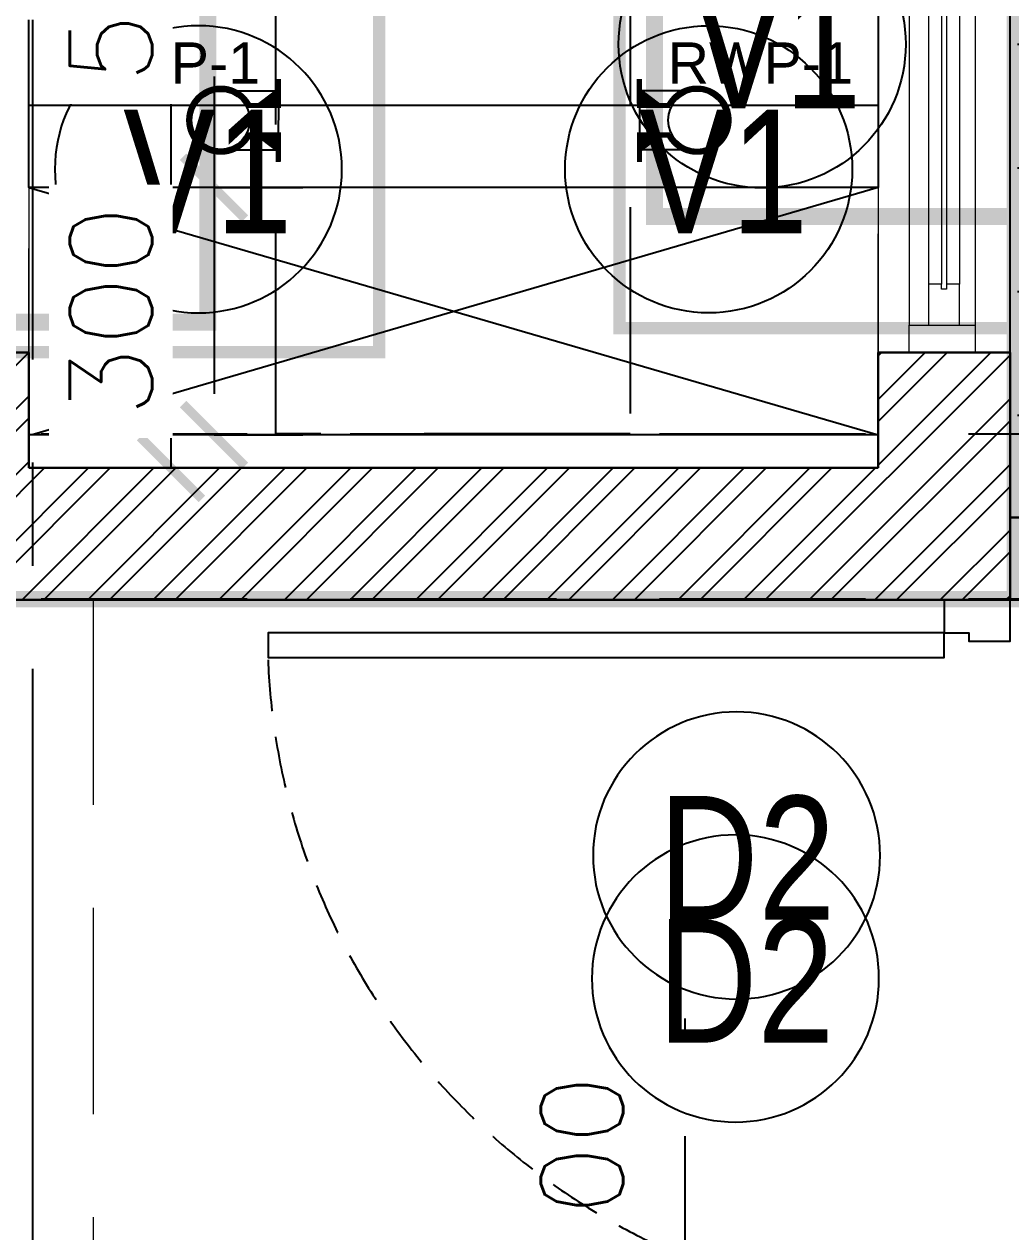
# Model space of a CAD drawing. Header units: millimetres. Extents: x 1135099 to 1230264, y -5736945 to -5695799.
# Drawn here: x 1199245 to 1200442, y -5724241 to -5722777 of the extents above; entities that cross this region are included whole.
import ezdxf
from ezdxf.enums import TextEntityAlignment as Align
from ezdxf.lldxf.tags import DXFTag

# ---------------------------------------------------------------- set-up
doc = ezdxf.new("R2010")
doc.units = ezdxf.units.MM
doc.header["$LTSCALE"] = 1000
doc.header["$MEASUREMENT"] = 0
for name, pattern in [('2BHK-A - FRONT$1$AUDIT_D_120904163729-0', [0]), ('2BHK-A - FRONT$1$HIDDEN', [0.375, 0.25, -0.125]), ('AUDIT_D_120904163729-0', [0]), ('T8(T9 IS SIMILAR) - DIMENSION & TEXTING$0$HIDDEN', [0.375, 0.25, -0.125]), ('T8(T9 IS SIMILAR) - DIMENSION & TEXTING$0$T8 - TYPICAL FLOOR CORE$0$( Hidden )', [0.375, 0.25, -0.125]), ('T8(T9 IS SIMILAR) - DIMENSION & TEXTING$1$AUDIT_D_120904163729-0', [0]), ('T8(T9 IS SIMILAR)$0$$0$HIDDEN', [0.375, 0.25, -0.125]), ('T8(T9 IS SIMILAR)$0$HIDDEN', [0.375, 0.25, -0.125]), ('T8_REFUGE COLUMNS$0$CENTER2', [1.125, 0.75, -0.125, 0.125, -0.125])]:
    doc.linetypes.add(name, pattern=pattern)
doc.layers.get('0').update_dxf_attribs({"linetype": 'AUDIT_D_120904163729-0'})
for name, color, linetype in [('2BHK-A - FRONT$0$A-DOOR-FULL', 2, 'Continuous'), ('2BHK-A - FRONT$0$A-TOI SUNK 50MM', 8, 'Continuous'), ('2BHK-A - FRONT$0$a-window-no', 125, 'Continuous'), ('2BHK-A - FRONT$1$A-HATCH -160', 251, '2BHK-A - FRONT$1$AUDIT_D_120904163729-0'), ('2BHK-A - FRONT$1$CUT-OUT', 49, 'Continuous'), ('2BHK-A - FRONT$1$ELE 1', 1, 'Continuous'), ('T8(T9 IS SIMILAR) - DIMENSION & TEXTING$0$A-DIMENSIONS', 2, 'T8(T9 IS SIMILAR) - DIMENSION & TEXTING$0$HIDDEN'), ('T8(T9 IS SIMILAR) - DIMENSION & TEXTING$0$A-PLUMBING', 7, 'T8(T9 IS SIMILAR) - DIMENSION & TEXTING$1$AUDIT_D_120904163729-0'), ('T8(T9 IS SIMILAR) - DIMENSION & TEXTING$0$RAILING', 35, 'Continuous'), ('T8(T9 IS SIMILAR) - DIMENSION & TEXTING$0$U-TI-EXT-PIPE', 7, 'Continuous'), ('T8(T9 IS SIMILAR) - DIMENSION & TEXTING$0$U-TI-EXT-SUP', 7, 'Continuous'), ('T8(T9 IS SIMILAR) - DIMENSION & TEXTING$0$U-TI-TEXT', 7, 'Continuous'), ('T8(T9 IS SIMILAR) - DIMENSION & TEXTING$0$U-TI-WS', 5, 'Continuous'), ('T8(T9 IS SIMILAR) - DIMENSION & TEXTING$1$a-window-no', 125, 'Continuous'), ('T8(T9 IS SIMILAR)$0$S-BEAM', 20, 'T8(T9 IS SIMILAR)$0$$0$HIDDEN'), ('T8_REFUGE COLUMNS$0$A-CENTERLINE', 193, 'T8_REFUGE COLUMNS$0$CENTER2'), ('T8_TYPICAL COLUMNS$0$A-RCC COLS', 3, 'Continuous')]:
    doc.layers.add(name, color=color, linetype=linetype)
for name, color, linetype, lineweight in [('2BHK-A - FRONT$0$Ventilator', 5, 'Continuous', 0), ('2BHK-A - FRONT$1$A-WALL- 160', 6, 'Continuous', 30), ('T8(T9 IS SIMILAR) - DIMENSION & TEXTING$0$U-TI-WS-HOT', 1, 'T8(T9 IS SIMILAR) - DIMENSION & TEXTING$0$DASHDOT', 30), ('T8(T9 IS SIMILAR)$0$D&W', 8, 'Continuous', 25), ('T8(T9 IS SIMILAR)$0$SCPL BEAM', 191, 'T8(T9 IS SIMILAR)$0$$0$HIDDEN', 13)]:
    doc.layers.add(name, color=color, linetype=linetype, lineweight=lineweight)
doc.layers.add('A-RERA CARPET AREA', color=30, linetype='Continuous', plot=False)
doc.styles.add('2BHK-A - FRONT$0$LODHA STANDERD', font='sanss___.ttf')
doc.styles.add('T8(T9 IS SIMILAR) - DIMENSION & TEXTING$0$arial', font='sanss___.ttf')
doc.styles.add('T8(T9 IS SIMILAR) - DIMENSION & TEXTING$0$Romans 1', font='romans.shx', dxfattribs={"height": 100})
doc.styles.add('T8(T9 IS SIMILAR) - DIMENSION & TEXTING$1$LODHA STANDERD', font='sanss___.ttf')
tags = doc.linetypes.add('T8(T9 IS SIMILAR) - DIMENSION & TEXTING$0$DASHDOT', pattern=[1, 0.5, -0.25, 0, -0.25]).pattern_tags.tags
tags[10:11] = [DXFTag(74, 4), DXFTag(75, 0), DXFTag(340, '0'), DXFTag(46, 1.0), DXFTag(50, 0.0), DXFTag(44, 0.0), DXFTag(45, 0.0)]
tags[8:9] = [DXFTag(74, 4), DXFTag(75, 0), DXFTag(340, '0'), DXFTag(46, 1.0), DXFTag(50, 0.0), DXFTag(44, 0.0), DXFTag(45, 0.0)]
tags[6:7] = [DXFTag(74, 4), DXFTag(75, 0), DXFTag(340, '0'), DXFTag(46, 1.0), DXFTag(50, 0.0), DXFTag(44, 0.0), DXFTag(45, 0.0)]
tags[4:5] = [DXFTag(74, 4), DXFTag(75, 0), DXFTag(340, '0'), DXFTag(46, 1.0), DXFTag(50, 0.0), DXFTag(44, 0.0), DXFTag(45, 0.0)]
doc.dimstyles.new('T8(T9 IS SIMILAR) - DIMENSION & TEXTING$0$ALPINE S', dxfattribs={"dimscale": 0, "dimtxt": 100, "dimasz": 75, "dimexe": 0, "dimexo": 0, "dimgap": 75, "dimtad": 1, "dimdec": 0, "dimzin": 0, "dimdsep": 46, "dimtxsty": 'T8(T9 IS SIMILAR) - DIMENSION & TEXTING$0$Romans 1', "dimblk": 'T8(T9 IS SIMILAR) - DIMENSION & TEXTING$0$_ArchTick', "dimcen": 0.09, "dimclrd": 256, "dimclre": 256, "dimclrt": 7, "dimadec": 0, "dimazin": 0, "dimtfac": 1, "dimtdec": 0, "dimtofl": 0, "dimtmove": 1, "dimatfit": 0, "dimldrblk": 'T8(T9 IS SIMILAR) - DIMENSION & TEXTING$0$_Open90', "dimfxl": 1, "dimtolj": 1, "dimtzin": 0, "dimarcsym": 0})

# ---------------------------------------------------------------- blocks, each defined once
blk = doc.blocks.new('T8(T9 IS SIMILAR) - DIMENSION & TEXTING$1$WINDOW TAG')
at = {"layer": 'T8(T9 IS SIMILAR) - DIMENSION & TEXTING$1$a-window-no'}
blk.add_circle((0, 0), 174.1, dxfattribs=at)
at = {"layer": 'T8(T9 IS SIMILAR) - DIMENSION & TEXTING$1$a-window-no', "style": 'T8(T9 IS SIMILAR) - DIMENSION & TEXTING$1$LODHA STANDERD'}
blk.add_attdef('WINDOW', text='', height=150, dxfattribs=at).set_placement((11.3, 2.8), align=Align.MIDDLE_CENTER)
blk = doc.blocks.new('T8(T9 IS SIMILAR) - DIMENSION & TEXTING$0$_ArchTick')
at = {"color": 0, "linetype": 'ByBlock', "const_width": 0.15}
blk.add_lwpolyline([(-0.5, -0.5), (0.5, 0.5)], dxfattribs=at)
blk = doc.blocks.new('*D612')
at = {"layer": 'T8(T9 IS SIMILAR) - DIMENSION & TEXTING$0$A-DIMENSIONS', "lineweight": -2, "transparency": 16777216}
for p, q in [((1200046.8, -5724375.3), (1200046.8, -5723982.4)), ((1200209.3, -5724374), (1200209.3, -5724299)), ((1200209.3, -5724474), (1200209.3, -5724374)), ((1200209.3, -5724424), (1200046.8, -5724375.3)), ((1200209.3, -5724474), (1200209.3, -5724549))]:
    blk.add_line(p, q, dxfattribs=at)
at = {"layer": 'T8(T9 IS SIMILAR) - DIMENSION & TEXTING$0$A-DIMENSIONS', "linetype": 'T8(T9 IS SIMILAR) - DIMENSION & TEXTING$0$HIDDEN', "lineweight": -2, "transparency": 16777216}
for p, q in [((1200342.2, -5724374), (1200209.3, -5724374)), ((1200342.2, -5724474), (1200209.3, -5724474))]:
    blk.add_line(p, q, dxfattribs=at)
at = {"layer": 'T8(T9 IS SIMILAR) - DIMENSION & TEXTING$0$A-DIMENSIONS', "linetype": 'ByBlock', "lineweight": -2, "transparency": 16777216, "xscale": 75, "yscale": 75, "zscale": 75}
for p, rotation in [((1200209.3, -5724374), 270), ((1200209.3, -5724474), 90)]:
    blk.add_blockref('T8(T9 IS SIMILAR) - DIMENSION & TEXTING$0$_ArchTick', p, dxfattribs=dict(at, rotation=rotation))
at = {"layer": 'T8(T9 IS SIMILAR) - DIMENSION & TEXTING$0$A-DIMENSIONS', "color": 7, "linetype": 'ByBlock', "transparency": 16777216, "insert": (1199921.8, -5724178.8), "char_height": 100, "attachment_point": 5, "rotation": 90, "style": 'T8(T9 IS SIMILAR) - DIMENSION & TEXTING$0$Romans 1'}
blk.add_mtext('\\A1;100', dxfattribs=at)
blk = doc.blocks.new('T8(T9 IS SIMILAR) - DIMENSION & TEXTING$0$_Open90')
at = {"color": 0, "linetype": 'ByBlock', "lineweight": -2}
for p, q in [((-0.5, 0.5), (0, 0)), ((0, 0), (-1, 0)), ((0, 0), (-0.5, -0.5))]:
    blk.add_line(p, q, dxfattribs=at)
blk = doc.blocks.new('*U192')
at = {"layer": 'T8(T9 IS SIMILAR) - DIMENSION & TEXTING$0$RAILING', "color": 8, "linetype": 'Continuous'}
for points in [[(0.675, 0.4), (0.857, 0.882), (0.311, 0.159)], [(0.675, 0.4), (0.857, 0.159), (0.857, 0.882)], [(0.675, 0.4), (0.311, 0.159), (0.857, 0.159)]]:
    blk.add_solid(points, dxfattribs=at)
blk = doc.blocks.new('*U193')
at = {"layer": 'T8(T9 IS SIMILAR) - DIMENSION & TEXTING$0$RAILING', "color": 8, "linetype": 'Continuous', "extrusion": (0, 0, -1)}
for points in [[(-3.339, 0.4), (-3.157, 0.882), (-3.703, 0.159)], [(-3.339, 0.4), (-3.157, 0.159), (-3.157, 0.882)], [(-3.339, 0.4), (-3.703, 0.159), (-3.157, 0.159)]]:
    blk.add_solid(points, dxfattribs=at)
blk = doc.blocks.new('T8(T9 IS SIMILAR) - DIMENSION & TEXTING$0$SUP')
at = {"layer": 'T8(T9 IS SIMILAR) - DIMENSION & TEXTING$0$U-TI-EXT-SUP', "color": 1, "ltscale": 5}
for p, q in [((13177.168, -14122.156), (13177.168, -14125.488)), ((13180.612, -14122.156), (13180.612, -14125.488))]:
    blk.add_line(p, q, dxfattribs=at)
at = {"layer": 'T8(T9 IS SIMILAR) - DIMENSION & TEXTING$0$U-TI-EXT-SUP', "color": 8}
for p, q in [((13177.43, -14125.363), (13177.904, -14124.736)), ((13177.9, -14124.729), (13177.9, -14125.363)), ((13177.9, -14125.363), (13177.43, -14125.363))]:
    blk.add_line(p, q, dxfattribs=at)
at = {"layer": 'T8(T9 IS SIMILAR) - DIMENSION & TEXTING$0$U-TI-EXT-SUP', "color": 7}
blk.add_line((13179.751, -14125.488), (13178.029, -14125.488), dxfattribs=at)
at = {"layer": 'T8(T9 IS SIMILAR) - DIMENSION & TEXTING$0$U-TI-EXT-SUP', "color": 7, "const_width": 0.3}
blk.add_lwpolyline([(13178.031, -14123.789, -4.115665), (13179.751, -14123.789, 0)], format="xyb", dxfattribs=at)
for points in [[(13178.029, -14125.488), (13178.029, -14123.703)], [(13179.751, -14123.703), (13179.751, -14125.488)], [(13178.033, -14124.35), (13177.162, -14125.5)], [(13179.747, -14124.35), (13180.618, -14125.5)], [(13176.451, -14125.488), (13178.181, -14125.488)], [(13179.602, -14125.488), (13181.305, -14125.488)]]:
    blk.add_lwpolyline(points, dxfattribs=at)
at = {"layer": 'T8(T9 IS SIMILAR) - DIMENSION & TEXTING$0$U-TI-EXT-SUP', "color": 1}
blk.add_circle((13178.891, -14122.123), 1.703, dxfattribs=at)
at = {"layer": 'T8(T9 IS SIMILAR) - DIMENSION & TEXTING$0$U-TI-EXT-SUP', "color": 7}
blk.add_ellipse((13178.889, -14122.156), major_axis=(-1.348, 1.348), ratio=1, start_param=2.825571, end_param=8.127392, dxfattribs=at)
at = {"layer": 'T8(T9 IS SIMILAR) - DIMENSION & TEXTING$0$U-TI-EXT-SUP', "color": 8, "linetype": 'Continuous', "xscale": 0.8610379049555374, "yscale": 0.8610379049555374, "zscale": 0.8610379049555374}
for name in ['*U192', '*U193']:
    blk.add_blockref(name, (13177.162, -14125.5), dxfattribs=at)
blk = doc.blocks.new('*D236')
at = {"layer": 'T8(T9 IS SIMILAR) - DIMENSION & TEXTING$0$U-TI-TEXT', "linetype": 'T8(T9 IS SIMILAR) - DIMENSION & TEXTING$0$T8 - TYPICAL FLOOR CORE$0$( Hidden )', "lineweight": -2, "transparency": 16777216}
for p, q in [((-8027.1, -7960.9), (-8029.1, -7960.9)), ((-8027.1, -9440.9), (-8029.1, -9440.9))]:
    blk.add_line(p, q, dxfattribs=at)
at = {"layer": 'T8(T9 IS SIMILAR) - DIMENSION & TEXTING$0$U-TI-TEXT', "lineweight": -2, "transparency": 16777216}
blk.add_line((-8029.1, -7960.9), (-8029.1, -9440.9), dxfattribs=at)
at = {"layer": 'T8(T9 IS SIMILAR) - DIMENSION & TEXTING$0$U-TI-TEXT', "linetype": 'ByBlock', "lineweight": -2, "transparency": 16777216, "xscale": 75, "yscale": 75, "zscale": 75}
for p, rotation in [((-8029.1, -7960.9), 90), ((-8029.1, -9440.9), 270)]:
    blk.add_blockref('T8(T9 IS SIMILAR) - DIMENSION & TEXTING$0$_ArchTick', p, dxfattribs=dict(at, rotation=rotation))
at = {"layer": 'T8(T9 IS SIMILAR) - DIMENSION & TEXTING$0$U-TI-TEXT', "color": 7, "linetype": 'ByBlock', "transparency": 16777216, "insert": (-8154.1, -8700.9), "char_height": 100, "attachment_point": 5, "rotation": 90, "style": 'T8(T9 IS SIMILAR) - DIMENSION & TEXTING$0$Romans 1', "bg_fill": 3, "box_fill_scale": 1.25, "bg_fill_color": 256, "bg_fill_true_color": 13158600, "bg_fill_transparency": 0}
blk.add_mtext('\\A1;1480', dxfattribs=at)
blk = doc.blocks.new('*D296')
at = {"layer": 'T8(T9 IS SIMILAR) - DIMENSION & TEXTING$0$A-DIMENSIONS', "linetype": 'T8(T9 IS SIMILAR) - DIMENSION & TEXTING$0$HIDDEN', "lineweight": -2, "transparency": 16777216}
for p, q in [((1199583.1, -5722974.9), (1199475.4, -5722974.9)), ((1199583.1, -5723274.9), (1199475.4, -5723274.9))]:
    blk.add_line(p, q, dxfattribs=at)
at = {"layer": 'T8(T9 IS SIMILAR) - DIMENSION & TEXTING$0$A-DIMENSIONS', "lineweight": -2, "transparency": 16777216}
blk.add_line((1199475.4, -5722974.9), (1199475.4, -5723274.9), dxfattribs=at)
at = {"layer": 'T8(T9 IS SIMILAR) - DIMENSION & TEXTING$0$A-DIMENSIONS', "color": 7, "linetype": 'ByBlock', "transparency": 16777216, "insert": (1199350.4, -5723124.9), "char_height": 100, "attachment_point": 5, "rotation": 90, "style": 'T8(T9 IS SIMILAR) - DIMENSION & TEXTING$0$Romans 1', "bg_fill": 3, "box_fill_scale": 1.25, "bg_fill_color": 256, "bg_fill_true_color": 13158600, "bg_fill_transparency": 0}
blk.add_mtext('\\A1;300', dxfattribs=at)
at = {"layer": 'T8(T9 IS SIMILAR) - DIMENSION & TEXTING$0$A-DIMENSIONS', "linetype": 'ByBlock', "lineweight": -2, "transparency": 16777216, "xscale": 75, "yscale": 75, "zscale": 75}
for p, rotation in [((1199475.4, -5722974.9), 90), ((1199475.4, -5723274.9), 270)]:
    blk.add_blockref('T8(T9 IS SIMILAR) - DIMENSION & TEXTING$0$_ArchTick', p, dxfattribs=dict(at, rotation=rotation))
blk = doc.blocks.new('*D337')
at = {"layer": 'T8(T9 IS SIMILAR) - DIMENSION & TEXTING$0$A-DIMENSIONS', "linetype": 'T8(T9 IS SIMILAR) - DIMENSION & TEXTING$0$HIDDEN', "lineweight": -2, "transparency": 16777216}
for p, q in [((1199583.1, -5722464.9), (1199475.4, -5722464.9)), ((1199583.1, -5722974.9), (1199475.4, -5722974.9))]:
    blk.add_line(p, q, dxfattribs=at)
at = {"layer": 'T8(T9 IS SIMILAR) - DIMENSION & TEXTING$0$A-DIMENSIONS', "lineweight": -2, "transparency": 16777216}
blk.add_line((1199475.4, -5722464.9), (1199475.4, -5722974.9), dxfattribs=at)
at = {"layer": 'T8(T9 IS SIMILAR) - DIMENSION & TEXTING$0$A-DIMENSIONS', "linetype": 'ByBlock', "lineweight": -2, "transparency": 16777216, "xscale": 75, "yscale": 75, "zscale": 75}
for p, rotation in [((1199475.4, -5722464.9), 90), ((1199475.4, -5722974.9), 270)]:
    blk.add_blockref('T8(T9 IS SIMILAR) - DIMENSION & TEXTING$0$_ArchTick', p, dxfattribs=dict(at, rotation=rotation))
at = {"layer": 'T8(T9 IS SIMILAR) - DIMENSION & TEXTING$0$A-DIMENSIONS', "color": 7, "linetype": 'ByBlock', "transparency": 16777216, "insert": (1199350.4, -5722719.9), "char_height": 100, "attachment_point": 5, "rotation": 90, "style": 'T8(T9 IS SIMILAR) - DIMENSION & TEXTING$0$Romans 1', "bg_fill": 3, "box_fill_scale": 1.25, "bg_fill_color": 256, "bg_fill_true_color": 13158600, "bg_fill_transparency": 0}
blk.add_mtext('\\A1;510', dxfattribs=at)
blk = doc.blocks.new('T8_REFUGE COLUMNS')
at = {"layer": 'T8_REFUGE COLUMNS$0$A-CENTERLINE'}
blk.add_line((1199257.1, -5728808.5), (1199257.1, -5698299.6), dxfattribs=at)
blk = doc.blocks.new('T8_TYPICAL COLUMNS')
at = {"layer": 'T8_TYPICAL COLUMNS$0$A-RCC COLS', "linetype": 'ByBlock'}
blk.add_blockref('T8_REFUGE COLUMNS', (0, 0), dxfattribs=at)
blk = doc.blocks.new('*U710')
for points in [[(0, 0), (0, 820), (-30, 820), (-30, 0)], [(-860, 0), (-820, 0), (-820, -30), (-810, -30), (-810, -80), (-860, -80)], [(40, 0), (0, 0), (0, -30), (-10, -30), (-10, -80), (40, -80)]]:
    blk.add_lwpolyline(points, close=True)
at = {"color": 0, "linetype": 'ByBlock', "ltscale": 0.25}
blk.add_arc((1.2, -0.5), 821.2, 92.373, 179.9653, dxfattribs=at)
blk = doc.blocks.new('2BHK-A - FRONT$0$WINDOW TAG')
at = {"layer": '2BHK-A - FRONT$0$a-window-no'}
blk.add_circle((0, 0), 174.1, dxfattribs=at)
at = {"layer": '2BHK-A - FRONT$0$a-window-no', "style": '2BHK-A - FRONT$0$LODHA STANDERD'}
blk.add_attdef('WINDOW', text='', height=150, dxfattribs=at).set_placement((11.3, 2.8), align=Align.MIDDLE_CENTER)
blk = doc.blocks.new('2BHK-A - FRONT$0$V1')
at = {"layer": '2BHK-A - FRONT$0$Ventilator'}
for p, q in [((1139453.9, -5700057.1), (1140103.9, -5700057.1)), ((1139453.9, -5700217.1), (1140103.9, -5700217.1))]:
    blk.add_line(p, q, dxfattribs=at)
at = {"layer": '2BHK-A - FRONT$0$Ventilator', "color": 8}
for p, q in [((1139486.9, -5700094.6), (1140070.9, -5700094.6)), ((1139536.9, -5700118.3), (1140020.9, -5700118.3)), ((1139536.9, -5700155.8), (1140020.9, -5700155.8)), ((1139486.9, -5700174.6), (1140070.9, -5700174.6))]:
    blk.add_line(p, q, dxfattribs=at)
at = {"layer": '2BHK-A - FRONT$0$Ventilator', "color": 5}
for p, q in [((1139536.9, -5700134.1), (1140020.9, -5700134.1)), ((1139536.9, -5700140.1), (1140020.9, -5700140.1))]:
    blk.add_line(p, q, dxfattribs=at)
at = {"layer": '2BHK-A - FRONT$0$Ventilator', "color": 4}
for points in [[(1139453.9, -5700094.6), (1139486.9, -5700094.6), (1139486.9, -5700174.6), (1139453.9, -5700174.6)], [(1140103.9, -5700094.6), (1140070.9, -5700094.6), (1140070.9, -5700174.6), (1140103.9, -5700174.6)], [(1139536.9, -5700134.1), (1139536.9, -5700118.3), (1139486.9, -5700118.3), (1139486.9, -5700155.8), (1139536.9, -5700155.8), (1139536.9, -5700140.1), (1139530.9, -5700140.1), (1139530.9, -5700134.1)], [(1140020.9, -5700134.1), (1140020.9, -5700118.3), (1140070.9, -5700118.3), (1140070.9, -5700155.8), (1140020.9, -5700155.8), (1140020.9, -5700140.1), (1140026.9, -5700140.1), (1140026.9, -5700134.1)]]:
    blk.add_lwpolyline(points, close=True, dxfattribs=at)
blk = doc.blocks.new('2BHK-A - FRONT')
at = {"layer": '2BHK-A - FRONT$0$A-TOI SUNK 50MM'}
h = blk.add_hatch(dxfattribs=at)
h.set_pattern_fill('CROSS', color=256, scale=300, style=0)
h.set_pattern_definition([(0, (0, -0.9), (75, 75), [37.5, -112.5]), (90, (18.75, -19.65), (-75, 75), [37.5, -112.5])])
h.paths.add_polyline_path([(1142149.5, -5723374.6), (1144599.5, -5723374.6), (1144599.5, -5721924.9), (1142149.5, -5721924.9)])
h.paths.add_polyline_path([(1148199.2, -5723374.6), (1145949.5, -5723374.6), (1145949.5, -5721924.9), (1148199.2, -5721924.9)])
at = {"layer": '2BHK-A - FRONT$1$A-HATCH -160', "linetype": 'ByBlock'}
h = blk.add_hatch(dxfattribs=at)
h.set_pattern_fill('ZIGZAG', color=256, scale=250)
h.set_pattern_definition([(0, (0, 0), (31.25, 31.25), [31.25, -31.25]), (90, (31.25, 0), (-31.25, 31.25), [31.25, -31.25])])
h.paths.add_polyline_path([(1142149.5, -5723474.6), (1143849.6, -5723474.6), (1143849.6, -5723374.6), (1142149.5, -5723374.6)])
h.paths.add_polyline_path([(1144889.5, -5724474.6), (1144889.5, -5724574.6), (1147099.5, -5724574.6), (1147099.5, -5724474.6), (1145949.5, -5724474.2), (1145949.5, -5724374.2), (1145849.5, -5724374.2), (1145849.5, -5724474.6)])
h.paths.add_polyline_path([(1145949.5, -5723374.2), (1146849.2, -5723374.2), (1146849.2, -5723474.2), (1145949.5, -5723474.2)])
h.paths.add_polyline_path([(1147599.2, -5723474.2), (1148199.2, -5723474.2), (1148199.2, -5723374.2), (1147599.2, -5723374.2)])
h.paths.add_polyline_path([(1150399.5, -5721024.5), (1150499.5, -5721024.5), (1150499.5, -5721774.2), (1150399.5, -5721774.2)])
h.paths.add_polyline_path([(1150399.5, -5720124.5), (1150499.5, -5720124.5), (1150499.5, -5719224.6), (1150399.5, -5719224.6)])
h.paths.add_polyline_path([(1145549.4, -5721674.6), (1145649.4, -5721674.6), (1145649.4, -5721174.6), (1145649.4, -5721174.6), (1145649.4, -5721073.7), (1145549.4, -5721073.9)])
h.paths.add_polyline_path([(1148199.5, -5728684.2), (1148934.5, -5728684.2), (1148934.5, -5728584.2), (1148199.5, -5728584.2)])
h.paths.add_polyline_path([(1148449.5, -5721774.6), (1148849.5, -5721774.6), (1148849.5, -5721674.6), (1148449.5, -5721674.6)])
h.paths.add_polyline_path([(1150149.5, -5721674.6), (1150399.5, -5721674.6), (1150399.5, -5721774.6), (1150149.5, -5721774.6)])
h = blk.add_hatch(dxfattribs=at)
h.set_pattern_fill('ANSI32', color=256, scale=150)
h.set_pattern_definition([(45, (0, -0.55), (-39.77475644, 39.77475644), []), (45, (26.517, -0.55), (-39.77475644, 39.77475644), [])])
h.paths.add_polyline_path([(1145269.9, -5728524.2), (1145269.9, -5728684.2), (1144639.8, -5728684.2), (1144639.8, -5726829.5), (1144799.8, -5726829.5), (1144799.8, -5728524.2)])
h.paths.add_polyline_path([(1148934.5, -5727449.8), (1148934.5, -5727609.8), (1147999.5, -5727609.8), (1147999.5, -5727009.5), (1148159.5, -5727009.5), (1148159.5, -5727449.8)])
h.paths.add_polyline_path([(1147999.5, -5728684.2), (1147999.5, -5728524.2), (1147369.9, -5728524.2), (1147369.9, -5728684.2)])
edge = h.paths.add_edge_path()
edge.add_line((1151334.5, -5727449.8), (1151779.5, -5727449.8))
edge.add_line((1151779.5, -5727449.8), (1151779.5, -5727609.8))
edge.add_line((1151704.5, -5727609.8), (1151334.5, -5727609.8))
edge.add_line((1151334.5, -5727609.8), (1151334.5, -5727449.8))
h.paths.add_polyline_path([(1146264.5, -5719573.8), (1146424.5, -5719573.8), (1146424.5, -5719224.6), (1146264.5, -5719224.6)])
h.paths.add_polyline_path([(1145549.4, -5721834.4), (1145788.9, -5721834.4), (1145790, -5721674.6), (1145549.4, -5721674.6)])
h.paths.add_polyline_path([(1145949.5, -5721924.2), (1145949.5, -5722524.6), (1145789.5, -5722524.6), (1145789.5, -5721924.2)])
h.paths.add_polyline_path([(1144599.5, -5721924.6), (1144759.5, -5721924.6), (1144762, -5722524.6), (1144602, -5722524.6)])
h.paths.add_polyline_path([(1144599.5, -5723474.6), (1144599.5, -5723174.6), (1144759.5, -5723174.6), (1144759.5, -5723314.6), (1145789.5, -5723314.6), (1145789.5, -5723174.6), (1145949.5, -5723174.6), (1145949.5, -5723474.2)])
at = {"layer": '2BHK-A - FRONT$1$CUT-OUT', "linetype": 'ByBlock'}
h = blk.add_hatch(dxfattribs=at)
h.set_pattern_fill('ANSI31', color=256, scale=1000, angle=135)
h.paths.add_polyline_path([(1145489.5, -5721834.4), (1145489.5, -5722464.6), (1145789.5, -5722464.6), (1145789.3, -5722974.5), (1144759.4, -5722974.5), (1144759.5, -5722464.6), (1145059.6, -5722464.6), (1145059.5, -5721834.4)])
at = {"layer": '2BHK-A - FRONT$0$A-TOI SUNK 50MM'}
blk.add_lwpolyline([(1148199.2, -5723374.6), (1145949.5, -5723374.6), (1145949.5, -5721924.9), (1148199.2, -5721924.9)], close=True, dxfattribs=at)
at = {"layer": '2BHK-A - FRONT$1$A-WALL- 160', "linetype": 'ByBlock'}
for p, q in [((1144759.5, -5723174.6), (1144599.5, -5723174.6)), ((1144759.5, -5723314.6), (1144759.5, -5723174.6)), ((1145789.5, -5723174.6), (1145949.5, -5723174.6)), ((1145789.5, -5723314.6), (1145789.5, -5723174.6)), ((1145949.5, -5723474.6), (1145949.5, -5723174.6)), ((1144759.5, -5723314.6), (1145789.5, -5723314.6)), ((1145949.5, -5723374.6), (1146849.2, -5723374.6)), ((1144599.5, -5723474.6), (1145949.5, -5723474.6)), ((1145789.5, -5723474.6), (1146849.2, -5723474.6))]:
    blk.add_line(p, q, dxfattribs=at)
at = {"layer": '2BHK-A - FRONT$1$CUT-OUT', "linetype": 'ByBlock'}
blk.add_lwpolyline([(1145489.5, -5721834.4), (1145489.5, -5722464.6), (1145789.5, -5722464.6), (1145789.4, -5722974.5), (1144759.5, -5722974.5), (1144759.5, -5722464.6), (1145059.6, -5722464.6), (1145059.5, -5721834.4)], close=True, dxfattribs=at)
for points in [[(1144759.6, -5722974.5), (1145789.4, -5723274.5)], [(1145789.5, -5722974.5), (1144763.3, -5723274.5)]]:
    blk.add_lwpolyline(points, dxfattribs=at)
at = {"layer": '2BHK-A - FRONT$1$ELE 1', "linetype": 'ByBlock'}
for p, q in [((1145789.3, -5722974.5), (1144759.4, -5722974.5)), ((1145789.3, -5723274.5), (1144759.4, -5723274.5))]:
    blk.add_line(p, q, dxfattribs=at)
at = {"layer": '2BHK-A - FRONT$0$A-DOOR-FULL', "linetype": '2BHK-A - FRONT$1$HIDDEN', "rotation": 90}
blk.add_blockref('*U710', (1145869.5, -5723514.6), dxfattribs=at)
at = {"layer": '2BHK-A - FRONT$0$a-window-no'}
ref = blk.add_blockref('2BHK-A - FRONT$0$WINDOW TAG', (1144965.1, -5722952.4, 0), dxfattribs=dict(at, xscale=-1, rotation=180))
ref.add_attrib('WINDOW', 'V1', dxfattribs={"height": 150, "style": '2BHK-A - FRONT$0$LODHA STANDERD', "width": 0.8}).set_placement((1144976.4, -5722955.2, 0), align=Align.MIDDLE_CENTER)
ref = blk.add_blockref('2BHK-A - FRONT$0$WINDOW TAG', (1145583.9, -5722952.4, 0), dxfattribs=dict(at, rotation=180))
ref.add_attrib('WINDOW', 'V1', dxfattribs={"height": 150, "style": '2BHK-A - FRONT$0$LODHA STANDERD', "width": 0.8}).set_placement((1145601.9, -5722955.2, 0), align=Align.MIDDLE_CENTER)
ref = blk.add_blockref('2BHK-A - FRONT$0$WINDOW TAG', (1145616.4, -5723933.7), dxfattribs=dict(at, xscale=-1, rotation=180))
ref.add_attrib('WINDOW', 'D2', dxfattribs={"height": 150, "style": '2BHK-A - FRONT$0$LODHA STANDERD', "width": 0.8}).set_placement((1145629.1, -5723936.5), align=Align.MIDDLE_CENTER)
at = {"layer": '2BHK-A - FRONT$1$A-WALL- 160', "linetype": 'ByBlock', "rotation": 270}
blk.add_blockref('2BHK-A - FRONT$0$V1', (6844816.6, -4583070.7), dxfattribs=at)
at = {"layer": '2BHK-A - FRONT$1$A-WALL- 160', "linetype": 'ByBlock', "xscale": -1, "rotation": 90}
blk.add_blockref('2BHK-A - FRONT$0$V1', (-4554267.6, -4583070.7), dxfattribs=at)
blk = doc.blocks.new('T8(T9 IS SIMILAR)')
at = {"layer": 'T8(T9 IS SIMILAR)$0$S-BEAM'}
for p, q in [((1196642, -5723273.5, 0.1), (1202691.6, -5723273.5, 0.1)), ((1196642, -5723473.5, 0.1), (1202691.4, -5723473.5, 0.1))]:
    blk.add_line(p, q, dxfattribs=at)
at = {"layer": 'T8(T9 IS SIMILAR)$0$S-BEAM', "elevation": 0.1}
blk.add_lwpolyline([(1199981.5, -5723273.5), (1199551.6, -5723273.5), (1199551.6, -5721873.9), (1199981.5, -5721873.9)], close=True, dxfattribs=at)
at = {"layer": 'T8(T9 IS SIMILAR)$0$SCPL BEAM', "linetype": 'T8(T9 IS SIMILAR)$0$HIDDEN'}
for p, q in [((1200281.7, -5721905.9), (1200281.8, -5723255.6, 0)), ((1199251.7, -5721923.9, 0.1), (1199251.7, -5723273.5, 0.1)), ((1199330.3, -5723473.5, 0.1), (1199330.3, -5724455, 0))]:
    blk.add_line(p, q, dxfattribs=at)
at = {"layer": 'T8(T9 IS SIMILAR)$0$D&W', "linetype": 'ByBlock'}
for name, p in [('T8_TYPICAL COLUMNS', (0, 0)), ('2BHK-A - FRONT', (54492.8, -0.4))]:
    blk.add_blockref(name, p, dxfattribs=at)
blk = doc.blocks.new('T8(T9 IS SIMILAR) - DIMENSION & TEXTING$0$A$C77D62699')
at = {"layer": 'T8(T9 IS SIMILAR) - DIMENSION & TEXTING$0$U-TI-WS', "lineweight": 40, "ltscale": 0.01, "const_width": 20.5, "elevation": 0.7}
for points in [[(-8125.3, -8022.5), (-7984.5, -8022.5), (-7984.5, -9264), (-10215.3, -9264), (-10215.3, -8051.1)], [(-7226.9, -8097), (-7442.7, -8097), (-7442.7, -9135.8), (-4754.9, -9135.8)]]:
    blk.add_lwpolyline(points, dxfattribs=at)
at = {"layer": 'T8(T9 IS SIMILAR) - DIMENSION & TEXTING$0$U-TI-WS-HOT', "ltscale": 0.1, "const_width": 15, "elevation": 0.7}
for points in [[(-7776.6, -8026.6), (-7776.6, -9300.3), (-10452, -9300.3), (-10452, -8051.1)], [(-7485, -8022.2), (-7485, -9271.4), (-6302.7, -9271.4), (-6302.7, -8050.9)]]:
    blk.add_lwpolyline(points, dxfattribs=at)
at = {"layer": 'T8(T9 IS SIMILAR) - DIMENSION & TEXTING$0$U-TI-EXT-PIPE', "yscale": 20.76416868124874, "zscale": 20.76416868124874}
for p, xscale, rotation in [((-301794.6, -282032.3), 20.76416868124874, 89.87596286782392), ((286434.8, -282032.3), -20.76416868124874, 270.1240371321761)]:
    blk.add_blockref('T8(T9 IS SIMILAR) - DIMENSION & TEXTING$0$SUP', p, dxfattribs=dict(at, xscale=xscale, rotation=rotation))
at = {"layer": 'T8(T9 IS SIMILAR) - DIMENSION & TEXTING$0$U-TI-TEXT', "style": 'T8(T9 IS SIMILAR) - DIMENSION & TEXTING$0$arial'}
for p in [(-8145.9, -8974.7, 0), (-7426.9, -8974.7, 0)]:
    blk.add_text('RWP-1', height=50, dxfattribs=at).set_placement(p)
at = {"layer": 'T8(T9 IS SIMILAR) - DIMENSION & TEXTING$0$U-TI-TEXT', "linetype": 'ByBlock'}
dim = blk.add_linear_dim(base=(-8029.1, -9440.9), p1=(-7707.5, -7960.9), p2=(-7679.9, -9440.9), angle=90, dimstyle='T8(T9 IS SIMILAR) - DIMENSION & TEXTING$0$ALPINE S', override={"dimscale": 1, "dimfxl": 2, "dimfxlon": 1, "dimtfill": 1, "dimarcsym": 1}, dxfattribs=at)
dim.commit()
dim.dimension.update_dxf_attribs({"geometry": '*D236', "text_midpoint": (-8154.1, -8700.9)})
blk = doc.blocks.new('T8(T9 IS SIMILAR) - DIMENSION & TEXTING')
at = {"layer": 'T8(T9 IS SIMILAR) - DIMENSION & TEXTING$0$A-PLUMBING', "linetype": 'ByBlock'}
blk.add_blockref('T8(T9 IS SIMILAR) - DIMENSION & TEXTING$0$A$C77D62699', (1207452.3, -5713874), dxfattribs=at)
at = {"layer": 'T8(T9 IS SIMILAR) - DIMENSION & TEXTING$1$a-window-no'}
ref = blk.add_blockref('T8(T9 IS SIMILAR) - DIMENSION & TEXTING$1$WINDOW TAG', (1200140.2, -5722801, 0), dxfattribs=dict(at, rotation=180))
ref.add_attrib('WINDOW', 'V1', dxfattribs={"height": 150, "style": 'T8(T9 IS SIMILAR) - DIMENSION & TEXTING$1$LODHA STANDERD', "width": 0.8}).set_placement((1200158.1, -5722803.8, 0), align=Align.MIDDLE_CENTER)
ref = blk.add_blockref('T8(T9 IS SIMILAR) - DIMENSION & TEXTING$1$WINDOW TAG', (1200109.2, -5723784.7), dxfattribs=dict(at, xscale=-1, rotation=180))
ref.add_attrib('WINDOW', 'D2', dxfattribs={"height": 150, "style": 'T8(T9 IS SIMILAR) - DIMENSION & TEXTING$1$LODHA STANDERD', "width": 0.8}).set_placement((1200121.9, -5723787.5), align=Align.MIDDLE_CENTER)
at = {"layer": 'T8(T9 IS SIMILAR) - DIMENSION & TEXTING$0$A-DIMENSIONS', "linetype": 'ByBlock'}
for base, p1, p2, override, picture, middle in [((1199475.4, -5722974.9), (1199583.1, -5722464.9), (1199583.1, -5722974.9), {"dimscale": 1, "dimfxl": 5, "dimtfill": 1, "dimarcsym": 1}, '*D337', (1199350.4, -5722719.9)), ((1200209.3, -5724374), (1200342.2, -5724474), (1200342.2, -5724374), {"dimscale": 1, "dimfxl": 5, "dimarcsym": 1}, '*D612', (1199921.8, -5724300.3))]:
    dim = blk.add_linear_dim(base=base, p1=p1, p2=p2, angle=90, dimstyle='T8(T9 IS SIMILAR) - DIMENSION & TEXTING$0$ALPINE S', override=override, dxfattribs=at)
    dim.commit()
    dim.dimension.update_dxf_attribs({"geometry": picture, "text_midpoint": middle})
dim = blk.add_linear_dim(base=(1199475.4, -5723274.9), p1=(1199583.1, -5722974.9), p2=(1199583.1, -5723274.9), angle=90, dimstyle='T8(T9 IS SIMILAR) - DIMENSION & TEXTING$0$ALPINE S', override={"dimscale": 1, "dimfxl": 5, "dimtfill": 1, "dimarcsym": 1}, dxfattribs=at)
dim.commit()
dim.dimension.update_dxf_attribs({"geometry": '*D296', "text_midpoint": (1199475.4, -5723124.9), "dimtype": 128})

msp = doc.modelspace()

# ---------------------------------------------------------------- linework, layer by layer
at = {"layer": 'A-RERA CARPET AREA', "const_width": 20, "elevation": 0.4}
msp.add_lwpolyline([(1204692.2, -5723374), (1204692.2, -5724474.4), (1202496.6, -5724473.7), (1202497.2, -5728522.5), (1199297.1, -5728523.1), (1199297.1, -5727424.2), (1195746.5, -5727424.2), (1195746.5, -5723474.1), (1196646.6, -5723474.3), (1196646.6, -5721923.9), (1199097.1, -5721923.9), (1199097, -5723474), (1200446.7, -5723474), (1200446.7, -5721923.8), (1200916.9, -5721923.8), (1200916.9, -5721674.5), (1201731.6, -5721674.5), (1201732, -5719224.1), (1204532.2, -5719224.5), (1204532.2, -5723374)], close=True, dxfattribs=at)

# ---------------------------------------------------------------- next in the draw order: block references
at = {"linetype": 'ByBlock'}
msp.add_blockref('T8(T9 IS SIMILAR)', (-1.4, 0.2, -0.6), dxfattribs=at)

# ---------------------------------------------------------------- next in the draw order: block references
msp.add_blockref('T8(T9 IS SIMILAR) - DIMENSION & TEXTING', (0, 0), dxfattribs=at)

doc.saveas('drawing.dxf')
